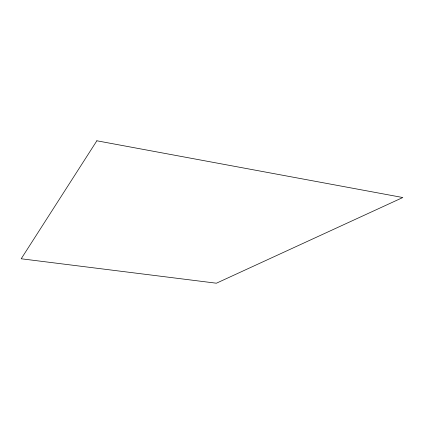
<?xml version="1.0" encoding="UTF-8"?>
<svg xmlns="http://www.w3.org/2000/svg" width="424" height="424" viewBox="0 0 424 424"><rect width="100%" height="100%" fill="white"/><g stroke="black" fill="none" stroke-linecap="round" stroke-linejoin="round"><path stroke-width="0.64" d="M96.858 140.789L21.2 258.778L216.399 283.211L402.8 197.531L96.858 140.789"/></g></svg>
